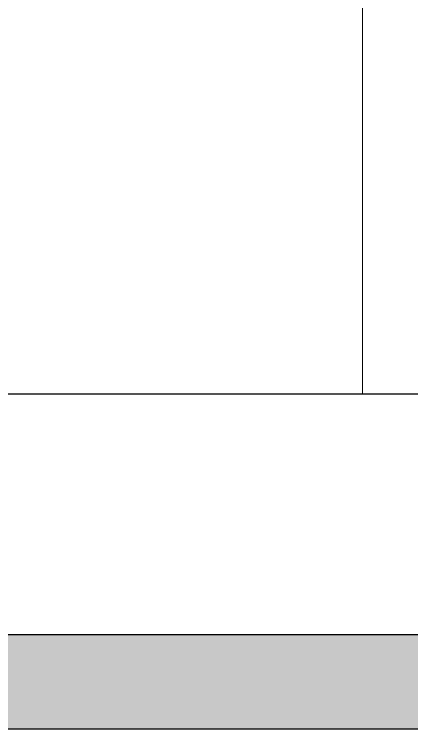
# Model space of a CAD drawing. Header units: metres. Extents: x 294 to 1101, y -498 to -355.
# Drawn here: x 631.31 to 632.152, y -471.395 to -469.879 of the extents above; entities that cross this region are included whole.
import ezdxf

# ---------------------------------------------------------------- set-up
doc = ezdxf.new("R2010")
doc.units = ezdxf.units.M
doc.layers.add('19-JARDINERIA', color=80, linetype='Continuous', lineweight=0)
doc.layers.add('wall', color=7, linetype='Continuous', lineweight=25)
doc.layers.add('SectionCutEdges', color=7, linetype='Continuous')

msp = doc.modelspace()

# ---------------------------------------------------------------- hatches: boundary and pattern name
at = {"layer": 'wall'}
h = msp.add_hatch(color=256, dxfattribs=at)
h.dxf.hatch_style = 1
h.paths.add_polyline_path([(633.906, -471.1949), (633.4478, -471.1949), (633.2628, -471.1949), (632.8908, -471.1949), (632.806, -471.1949), (632.0478, -471.1949), (631.3827, -471.1949), (631.1478, -471.1949), (631.106, -471.1949), (630.3583, -471.1949), (630.3583, -471.3949), (633.906, -471.3949)])

# ---------------------------------------------------------------- linework, layer by layer
for p, q in [((632.0478, -470.6849), (631.2478, -470.6849)), ((632.0478, -470.6849), (631.2478, -470.6849)), ((631.3104, -470.6849), (631.3006, -470.6849)), ((631.3231, -470.6849), (631.3104, -470.6849)), ((631.3384, -470.6849), (631.3231, -470.6849)), ((631.3563, -470.6849), (631.3384, -470.6849)), ((631.3769, -470.6849), (631.3563, -470.6849)), ((631.3999, -470.6849), (631.3769, -470.6849)), ((631.4253, -470.6849), (631.3999, -470.6849)), ((631.453, -470.6849), (631.4253, -470.6849)), ((631.483, -470.6849), (631.453, -470.6849)), ((631.5149, -470.6849), (631.483, -470.6849)), ((631.5489, -470.6849), (631.5149, -470.6849)), ((631.5846, -470.6849), (631.5489, -470.6849)), ((631.622, -470.6849), (631.5846, -470.6849)), ((631.6609, -470.6849), (631.622, -470.6849)), ((631.7013, -470.6849), (631.6609, -470.6849)), ((631.7428, -470.6849), (631.7013, -470.6849)), ((631.7853, -470.6849), (631.7428, -470.6849)), ((631.8288, -470.6849), (631.7853, -470.6849)), ((631.8729, -470.6849), (631.8288, -470.6849)), ((631.9176, -470.6849), (631.8729, -470.6849)), ((631.9626, -470.6849), (631.9176, -470.6849)), ((632.0078, -470.6849), (631.9626, -470.6849)), ((632.9368, -470.6849), (631.986, -470.6849)), ((632.0238, -470.6849), (632.0078, -470.6849)), ((632.0478, -470.6849), (632.0238, -470.6849)), ((632.1467, -470.6849), (632.0478, -470.6849)), ((632.1471, -470.6849), (632.1467, -470.6849)), ((605.0948, -471.1949), (632.806, -471.1949)), ((605.0948, -471.1949), (632.806, -471.1949)), ((631.1478, -471.1949), (631.3827, -471.1949)), ((631.3827, -471.1949), (633.3175, -471.1949)), ((631.9798, -471.1949), (632.0078, -471.1949)), ((632.0078, -471.1949), (632.0478, -471.1949)), ((632.0478, -471.1949), (633.3175, -471.1949)), ((604.2469, -471.3949), (642.8579, -471.3949))]:
    msp.add_line(p, q)
at = {"layer": '19-JARDINERIA', "color": 251}
msp.add_line((632.0478, -470.6849), (632.0478, -468.2849), dxfattribs=at)
at = {"layer": 'SectionCutEdges'}
for p, q in [((632.0478, -470.6849), (631.306, -470.6849)), ((632.1471, -470.6849), (632.0478, -470.6849)), ((632.2445, -470.6849), (632.1471, -470.6849)), ((611.0483, -471.1949), (633.7478, -471.1949))]:
    msp.add_line(p, q, dxfattribs=at)

doc.saveas('drawing.dxf')
